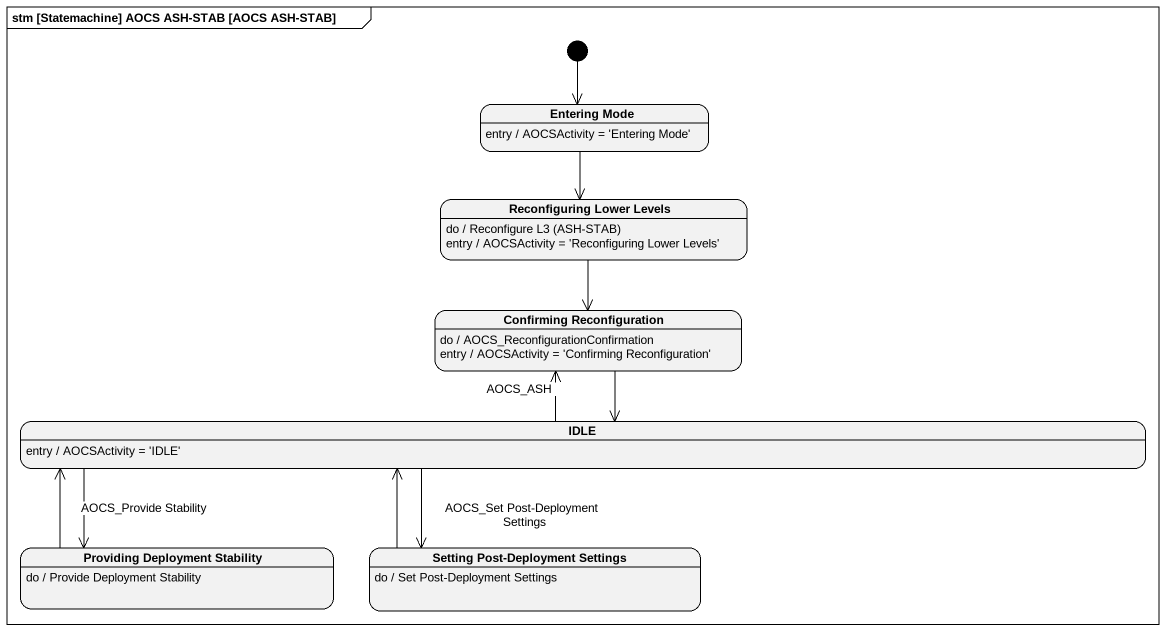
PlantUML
@startuml
mainframe stm [Statemachine] AOCS ASH-STAB [AOCS ASH-STAB]
hide empty description
state "Entering Mode" as Entering_Mode
Entering_Mode : entry / AOCSActivity = 'Entering Mode'
state "Reconfiguring Lower Levels" as Reconfiguring_Lower_Levels
Reconfiguring_Lower_Levels : do / Reconfigure L3 (ASH-STAB)
Reconfiguring_Lower_Levels : entry / AOCSActivity = 'Reconfiguring Lower Levels'
state "Confirming Reconfiguration" as Confirming_Reconfiguration
Confirming_Reconfiguration : do / AOCS_ReconfigurationConfirmation
Confirming_Reconfiguration : entry / AOCSActivity = 'Confirming Reconfiguration'
state IDLE
IDLE : entry / AOCSActivity = 'IDLE'
state "Providing Deployment Stability" as Providing_Deployment
Providing_Deployment : do / Provide Deployment Stability
state "Setting Post-Deployment Settings" as Setting_Post_Deployment
Setting_Post_Deployment : do / Set Post-Deployment Settings
[*] --> Entering_Mode
Entering_Mode --> Reconfiguring_Lower_Levels
Reconfiguring_Lower_Levels --> Confirming_Reconfiguration
Confirming_Reconfiguration --> IDLE
IDLE -up-> Confirming_Reconfiguration : AOCS_ASH
IDLE -left-> Providing_Deployment : AOCS_Provide Stability
IDLE --> Setting_Post_Deployment : AOCS_Set Post-Deployment Settings
Providing_Deployment -right-> IDLE
Setting_Post_Deployment -up-> IDLE
@enduml
